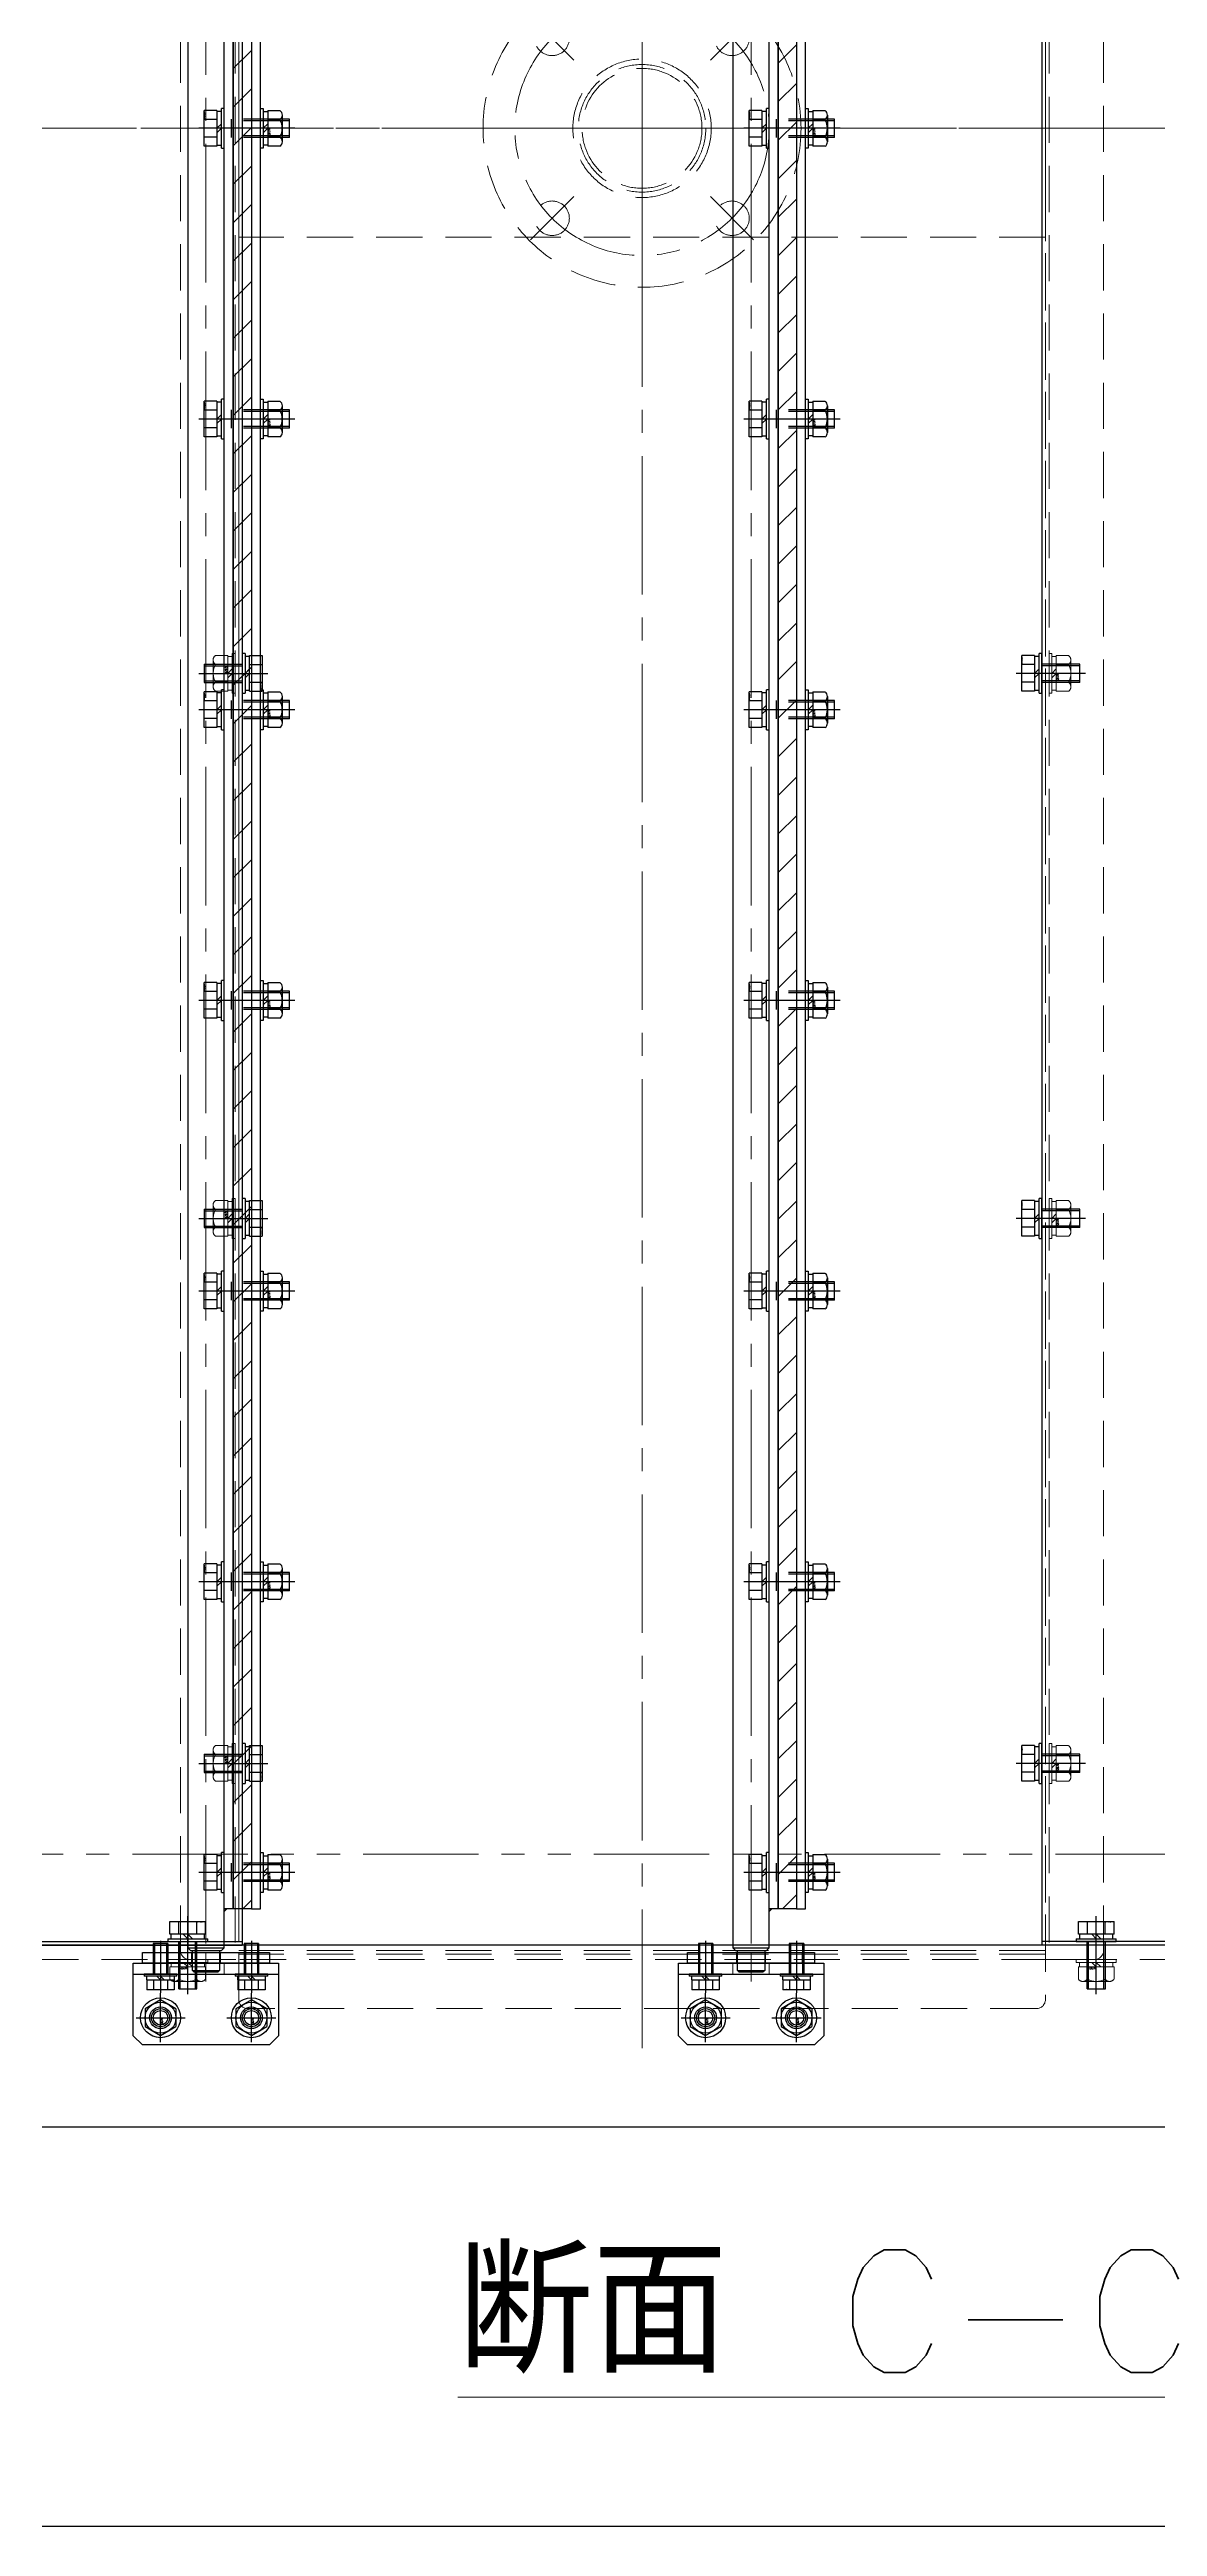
# Model space of a CAD drawing. Header units: millimetres. Extents: x -8731 to 85711, y -14522 to 31379.
# Drawn here: x 10805 to 11415, y 16897 to 18261 of the extents above; entities that cross this region are included whole.
import ezdxf

# ---------------------------------------------------------------- set-up
doc = ezdxf.new("R2010")
doc.units = ezdxf.units.MM
doc.header["$LTSCALE"] = 4
for name, pattern in [('CENTER2', [28.575, 19.05, -3.175, 3.175, -3.175]), ('HIDDEN', [9.525, 6.35, -3.175]), ('PHANTOM2', [31.75, 15.875, -3.175, 3.175, -3.175, 3.175, -3.175])]:
    doc.linetypes.add(name, pattern=pattern)
for name, color, linetype, lineweight in [('04_HIDDEN', 2, 'HIDDEN', 13), ('05_CENTER', 4, 'CENTER2', 13), ('06_PHANTOM', 2, 'PHANTOM2', 13), ('08_DIM', 3, 'Continuous', 13)]:
    doc.layers.add(name, color=color, linetype=linetype, lineweight=lineweight)
doc.layers.add('10_DRAFT', color=8, linetype='Continuous', lineweight=0, plot=False)
doc.styles.add('KSS_TXT', font='txt.shx', dxfattribs={"bigfont": 'extfont2.shx'})
doc.styles.add('KSS_TXT_L', font='txt.shx', dxfattribs={"height": 9, "bigfont": 'extfont2.shx'})

# ---------------------------------------------------------------- blocks, each defined once
blk = doc.blocks.new('A$C53D772FE_1_1_1')
at = {"color": 0}
for p, q in [((1030, 998), (1030, -998)), ((0, -1000), (1030, -1000)), ((2, -998), (1030, -998)), ((1030, -998), (1030, -1000))]:
    blk.add_line(p, q, dxfattribs=at)
at = {"layer": '04_HIDDEN'}
blk.add_line((1028, 998), (1028, -998), dxfattribs=at)
at = {"layer": '05_CENTER'}
for p, q in [((-44.3, 0), (1070.3, 0)), ((1020.4, -300), (1037.7, -300)), ((1020.4, -600), (1037.7, -600)), ((1020.4, -900), (1037.7, -900)), ((1000, -1007.7), (1000, -990.4))]:
    blk.add_line(p, q, dxfattribs=at)
blk = doc.blocks.new('A$C3E9660DC_1_1_1')
at = {"color": 0}
for p, q in [((-222, -1030), (-222, 1030)), ((222, 1030), (222, -1030)), ((-254, 1003), (-254, -1003)), ((254, 1003), (254, -1003)), ((-249, -1008), (-222, -1008)), ((222, -1003), (-222, -1003)), ((222, -1008), (249, -1008)), ((217, -1035), (-217, -1035))]:
    blk.add_line(p, q, dxfattribs=at)
at = {"color": 3}
blk.add_lwpolyline([(-222, 60), (222, 60), (222, -60), (-222, -60)], close=True, dxfattribs=at)
at = {"color": 0}
blk.add_circle((0, 0), 33, dxfattribs=at)
for centre, start, end in [((-249, -1003), 180, 270), ((249, -1003), 270, 0), ((-217, -1030), 180, 270), ((217, -1030), 270, 0)]:
    blk.add_arc(centre, 5, start, end, dxfattribs=at)
at = {"layer": '04_HIDDEN'}
for p, q in [((-224, 1008), (-224, -1008)), ((224, 1008), (224, -1008)), ((222, -1005), (-222, -1005))]:
    blk.add_line(p, q, dxfattribs=at)
for centre, radius in [((0, 0), 87.5), ((-49.5, 49.5), 9.5), ((49.5, 49.5), 9.5), ((0, 0), 38.1), ((0, 0), 35.1), ((-49.5, -49.5), 9.5), ((49.5, -49.5), 9.5)]:
    blk.add_circle(centre, radius, dxfattribs=at)
at = {"layer": '05_CENTER'}
for p, q in [((0, -1056.7), (0, 1056.7)), ((0, -97.2), (0, 97.2)), ((-37.6, 37.6), (-61.4, 61.4)), ((37.6, 37.6), (61.4, 61.4)), ((275.9, 0), (-275.9, 0)), ((97.2, 0), (-97.2, 0)), ((-37.6, -37.6), (-61.4, -61.4)), ((37.6, -37.6), (61.4, -61.4)), ((-214.3, -300), (-231.7, -300)), ((214.3, -300), (231.7, -300)), ((-214.3, -600), (-231.7, -600)), ((214.3, -600), (231.7, -600)), ((-214.3, -900), (-231.7, -900)), ((214.3, -900), (231.7, -900))]:
    blk.add_line(p, q, dxfattribs=at)
blk.add_circle((0, 0), 70, dxfattribs=at)
blk = doc.blocks.new('A$C7E374867_2_1')
at = {"color": 0, "linetype": 'CENTER2'}
blk.add_line((0, -29), (0, 14), dxfattribs=at)
at = {"color": 0}
for p, q in [((-11, 1.5), (11, 1.5)), ((-11, 1.5), (-11, 0)), ((-11, 0), (11, 0)), ((-9.8, 11), (9.8, 11)), ((-9.8, 4), (-9.8, 11)), ((9.8, 4), (-9.8, 4)), ((-9.3, 4), (-9.3, 1.5)), ((-4.9, 4), (-4.9, 11)), ((0, 1.5), (-2.5, 4)), ((0, 4), (2.5, 1.5)), ((4.9, 4), (4.9, 11)), ((9.2, 1.5), (9.2, 4)), ((9.8, 4), (9.8, 11)), ((11, 0), (11, 1.5))]:
    blk.add_line(p, q, dxfattribs=at)
at = {"color": 0, "linetype": 'HIDDEN'}
for p, q in [((-5, -26), (-5, 0)), ((-4.2, -26), (-4.2, 0)), ((4.2, -26), (4.2, 0)), ((5, -26), (5, 0)), ((-5, -26), (5, -26))]:
    blk.add_line(p, q, dxfattribs=at)
at = {"layer": '10_DRAFT', "style": 'KSS_TXT_L'}
blk.add_text('BT-M10x30L,SW,PW', height=0.3, dxfattribs=at).set_placement((5.1, 10.7))
blk = doc.blocks.new('M10Nza_1_1_1')
at = {"color": 0}
for p, q in [((-9.8, 4), (-9.8, 10.7)), ((-9.8, 4), (9.8, 4)), ((-9.2, 1.5), (-9.2, 4)), ((-7.3, 12), (7.4, 12)), ((-4.9, 4), (-4.9, 10.7)), ((0, 1.5), (-2.5, 4)), ((0, 4), (2.5, 1.5)), ((4.9, 10.7), (4.9, 4)), ((9.2, 4), (9.2, 1.5)), ((9.8, 10.7), (9.8, 4))]:
    blk.add_line(p, q, dxfattribs=at)
at = {"color": 0, "linetype": 'CENTER2'}
blk.add_line((0, 12), (0, 0), dxfattribs=at)
at = {"color": 0}
blk.add_lwpolyline([(-11, 1.5), (11, 1.5), (11, 0), (-11, 0)], close=True, dxfattribs=at)
for centre, radius, start, end in [((-7.3, 9.1), 2.94, 33.626, 146.374), ((0, 2.2), 9.8, 60, 120), ((7.4, 9.1), 2.94, 33.626, 146.374)]:
    blk.add_arc(centre, radius, start, end, dxfattribs=at)
at = {"layer": '10_DRAFT', "style": 'KSS_TXT'}
blk.add_text('M10', height=1.25, dxfattribs=at).set_placement((0.3, 4.1))
blk = doc.blocks.new('A$C7AFA21F4_1_1_1')
at = {"color": 0, "linetype": 'CENTER2'}
blk.add_line((0, -24), (0, 14), dxfattribs=at)
at = {"color": 0}
for p, q in [((-11, 1.5), (11, 1.5)), ((-11, 1.5), (-11, 0)), ((-11, 0), (11, 0)), ((-9.8, 11), (9.8, 11)), ((-9.8, 4), (-9.8, 11)), ((9.8, 4), (-9.8, 4)), ((-9.2, 4), (-9.2, 1.5)), ((-4.9, 4), (-4.9, 11)), ((0, 1.5), (-2.5, 4)), ((0, 4), (2.5, 1.5)), ((4.9, 4), (4.9, 11)), ((9.2, 1.5), (9.2, 4)), ((9.8, 4), (9.8, 11)), ((11, 0), (11, 1.5))]:
    blk.add_line(p, q, dxfattribs=at)
at = {"color": 0, "linetype": 'HIDDEN'}
for p, q in [((-5, -21), (-5, 0)), ((-4.2, -21), (-4.2, 0)), ((4.2, -21), (4.2, 0)), ((5, -21), (5, 0)), ((-5, -21), (5, -21))]:
    blk.add_line(p, q, dxfattribs=at)
at = {"layer": '10_DRAFT', "style": 'KSS_TXT_L'}
blk.add_text('BT-M10x25L,SW,PW', height=0.3, dxfattribs=at).set_placement((5.1, 10.7))
blk = doc.blocks.new('A$C020300C3_1')
for name, p in [('A$C53D772FE_1_1_1', (-1250, 0)), ('A$C7E374867_2_1', (-250, -998)), ('A$C7E374867_2_1', (250, -998))]:
    blk.add_blockref(name, p)
at = {"xscale": -1}
blk.add_blockref('A$C53D772FE_1_1_1', (1250, 0), dxfattribs=at)
for p, rotation in [((-220, -300), 270), ((220, -300), 90), ((-220, -600), 270), ((220, -600), 90), ((-220, -900), 270), ((220, -900), 90)]:
    blk.add_blockref('A$C7AFA21F4_1_1_1', p, dxfattribs=dict(rotation=rotation))
at = {"layer": '04_HIDDEN'}
blk.add_blockref('A$C3E9660DC_1_1_1', (0, 0), dxfattribs=at)
for p, rotation in [((-224, -300), 90), ((224, -300), 270), ((-224, -600), 90), ((224, -600), 270), ((-224, -900), 90), ((224, -900), 270), ((-250, -1008), 180), ((250, -1008), 180)]:
    blk.add_blockref('M10Nza_1_1_1', p, dxfattribs=dict(at, rotation=rotation))
blk = doc.blocks.new('A$C2A2D3C10_1_1_1')
at = {"color": 0}
blk.add_lwpolyline([(100, -1100), (2600, -1100), (2600, -1000), (100, -1000)], close=True, dxfattribs=at)
for centre in [(1085, -1040), (1135, -1040), (1385, -1040), (1435, -1040)]:
    blk.add_circle(centre, 6, dxfattribs=at)
at = {"layer": '04_HIDDEN'}
blk.add_line((100, -1008), (2600, -1008), dxfattribs=at)
at = {"layer": '05_CENTER'}
for p, q in [((-39.1, 0), (2739.1, 0)), ((1100, -991.1), (1100, -1017.1)), ((1600, -991.1), (1600, -1017.1)), ((1085, -1049.3), (1085, -1030.7)), ((1135, -1049.3), (1135, -1030.7)), ((1385, -1049.3), (1385, -1030.7)), ((1435, -1049.3), (1435, -1030.7)), ((1094.3, -1040), (1075.7, -1040)), ((1144.3, -1040), (1125.7, -1040)), ((1394.3, -1040), (1375.7, -1040)), ((1444.3, -1040), (1425.7, -1040))]:
    blk.add_line(p, q, dxfattribs=at)
blk = doc.blocks.new('A$C0F186644_1_1')
at = {"color": 0}
blk.add_line((-40, -6), (40, -6), dxfattribs=at)
blk.add_lwpolyline([(-40, 0), (40, 0), (40, -40), (35, -45), (-35, -45), (-40, -40)], close=True, dxfattribs=at)
for centre in [(-25, -30), (25, -30)]:
    blk.add_circle(centre, 6, dxfattribs=at)
at = {"layer": '04_HIDDEN'}
for p, q in [((-10, 0), (-10, -6)), ((10, 0), (10, -6))]:
    blk.add_line(p, q, dxfattribs=at)
at = {"layer": '05_CENTER'}
for p, q in [((-25, 4.7), (-25, -10.9)), ((25, 4.7), (25, -10.9)), ((-25, -39.3), (-25, -20.7)), ((25, -39.3), (25, -20.7)), ((-34.3, -30), (-15.7, -30)), ((34.3, -30), (15.7, -30))]:
    blk.add_line(p, q, dxfattribs=at)
at = {"layer": '10_DRAFT'}
blk.add_line((0, 0), (0, -6), dxfattribs=at)
blk = doc.blocks.new('10b_2_1')
at = {"color": 0, "linetype": 'CENTER2'}
for p, q in [((13.5, 0), (-13.5, 0)), ((0, -13.5), (0, 13.5))]:
    blk.add_line(p, q, dxfattribs=at)
at = {"color": 0}
for p, q in [((-4.9, 8.5), (-9.8, 0)), ((-9.8, 0), (-4.9, -8.5)), ((-4.9, 8.5), (4.9, 8.5)), ((9.8, 0), (4.9, 8.5)), ((4.9, -8.5), (9.8, 0)), ((-4.9, -8.5), (4.9, -8.5))]:
    blk.add_line(p, q, dxfattribs=at)
for radius in [11, 8.49, 5, 4]:
    blk.add_circle((0, 0), radius, dxfattribs=at)
at = {"layer": '10_DRAFT', "style": 'KSS_TXT'}
blk.add_text('M10', height=1.25, dxfattribs=at).set_placement((0.3, 0.1))
blk = doc.blocks.new('A$C566E2A1C_1_1')
h = blk.add_hatch()
h.set_pattern_fill('_USER', color=3, scale=15, angle=135, pattern_type=0)
h.set_pattern_definition([(135, (-7933.037, 6558.574), (-10.606602, -10.606602), [])])
h.paths.add_polyline_path([(980, -10), (980, 0), (-920, 0), (-920, -10)])
h.paths.add_polyline_path([(-920, -10), (-920, 0), (-950, 0), (-950, -10)])
h.paths.add_polyline_path([(-950, -10), (-950, 0), (-980, 0), (-980, -10)])
at = {"color": 0}
blk.add_lwpolyline([(980, 0), (980, -10), (-980, -10), (-980, 0)], close=True, dxfattribs=at)
at = {"layer": '05_CENTER'}
for p, q in [((-960, 3.9), (-960, -13.5)), ((-800, 3.9), (-800, -13.5)), ((-640, 3.9), (-640, -13.5)), ((-480, 3.9), (-480, -13.5)), ((-320, 3.9), (-320, -13.5)), ((-160, 3.9), (-160, -13.5)), ((0, 3.9), (0, -13.5))]:
    blk.add_line(p, q, dxfattribs=at)
blk = doc.blocks.new('A$C6BE42790_1_1')
at = {"color": 0}
for p, q in [((-1015, 6.5), (-1014, 7.5)), ((-1015, -6.5), (-1015, 6.5)), ((-1014, 7.5), (-1003, 7.5)), ((-1001.5, 10), (-1001.5, -10)), ((-1014, -7.5), (-1015, -6.5)), ((-1003, -7.5), (-1014, -7.5))]:
    blk.add_line(p, q, dxfattribs=at)
blk.add_line((-1014, 7.5), (-1014, -7.5))
for points in [[(-1001.5, -10), (1001.5, -10), (1003, -8.5), (1003, 8.5), (1001.5, 10), (-1001.5, 10), (-1003, 8.5), (-1003, -8.5)], [(-980, -10), (980, -10), (980, -15), (-980, -15)]]:
    blk.add_lwpolyline(points, close=True, dxfattribs=at)
at = {"color": 3}
blk.add_lwpolyline([(-980, -10), (-980, -11.5), (-980, -11.5), (-981.5, -10)], close=True, dxfattribs=at)
at = {"layer": '05_CENTER'}
for p, q in [((1020.1, 0), (-1020.1, 0)), ((-960, -20.8), (-960, -4.2)), ((-800, -20.8), (-800, -4.2)), ((-640, -20.8), (-640, -4.2)), ((-480, -20.8), (-480, -4.2)), ((-320, -20.8), (-320, -4.2)), ((-160, -20.8), (-160, -4.2)), ((0, -20.8), (0, -4.2))]:
    blk.add_line(p, q, dxfattribs=at)
at = {"layer": '10_DRAFT'}
blk.add_line((0, -15), (0, 10), dxfattribs=at)
blk = doc.blocks.new('A$C2CEA7AC3_1_1')
at = {"color": 0}
blk.add_lwpolyline([(-980, 0), (-980, -5), (980, -5), (980, 0)], close=True, dxfattribs=at)
at = {"layer": '05_CENTER'}
for p, q in [((-960, -11.8), (-960, 6.7)), ((-800, -11.8), (-800, 6.7)), ((-640, -11.8), (-640, 6.7)), ((-480, -11.8), (-480, 6.7)), ((-320, -11.8), (-320, 6.7)), ((-160, -11.8), (-160, 6.7)), ((0, -11.8), (0, 6.7))]:
    blk.add_line(p, q, dxfattribs=at)
blk = doc.blocks.new('A$C3D81658F_1_1_1')
at = {"color": 0, "linetype": 'CENTER2'}
blk.add_line((0, -39), (0, 14), dxfattribs=at)
at = {"color": 0}
for p, q in [((-11, 1.5), (11, 1.5)), ((-11, 1.5), (-11, 0)), ((-11, 0), (11, 0)), ((-9.8, 11), (9.8, 11)), ((-9.8, 4), (-9.8, 11)), ((9.8, 4), (-9.8, 4)), ((-9.3, 4), (-9.3, 1.5)), ((-4.9, 4), (-4.9, 11)), ((0, 1.5), (-2.5, 4)), ((0, 4), (2.5, 1.5)), ((4.9, 4), (4.9, 11)), ((9.2, 1.5), (9.2, 4)), ((9.8, 4), (9.8, 11)), ((11, 0), (11, 1.5))]:
    blk.add_line(p, q, dxfattribs=at)
at = {"color": 0, "linetype": 'HIDDEN'}
for p, q in [((-5, -36), (-5, 0)), ((5, -36), (5, 0)), ((-5, -4), (5, -4)), ((-4.2, -36), (-4.2, -4)), ((4.2, -36), (4.2, -4)), ((-5, -36), (5, -36))]:
    blk.add_line(p, q, dxfattribs=at)
at = {"layer": '10_DRAFT', "style": 'KSS_TXT_L'}
blk.add_text('BT-M10x40L,SW,PW', height=0.3, dxfattribs=at).set_placement((5.1, 10.7))
blk = doc.blocks.new('A$C3E2D5E31_1_1')
for name, p in [('A$C6BE42790_1_1', (0, 0)), ('A$C3D81658F_1_1_1', (-960, -10)), ('A$C3D81658F_1_1_1', (-800, -10)), ('A$C3D81658F_1_1_1', (-640, -10)), ('A$C3D81658F_1_1_1', (-480, -10)), ('A$C3D81658F_1_1_1', (-320, -10)), ('A$C3D81658F_1_1_1', (-160, -10)), ('A$C3D81658F_1_1_1', (0, -10)), ('A$C2CEA7AC3_1_1', (0, -25))]:
    blk.add_blockref(name, p)
at = {"color": 3}
blk.add_blockref('A$C566E2A1C_1_1', (0, -15), dxfattribs=at)
at = {"rotation": 180}
for p in [(-960, -30), (-800, -30), (-640, -30), (-480, -30), (-320, -30), (-160, -30), (0, -30)]:
    blk.add_blockref('M10Nza_1_1_1', p, dxfattribs=at)
blk = doc.blocks.new('A$C338A46E4_1_1')
at = {"color": 0}
blk.add_lwpolyline([(0, -35), (-6, -35), (-6, 35), (0, 35)], close=True, dxfattribs=at)
at = {"layer": '04_HIDDEN'}
for p, q in [((0, 29), (-6, 29)), ((0, 28.2), (-6, 28.2)), ((0, 21.7), (-6, 21.7)), ((0, 21), (-6, 21)), ((0, 8), (-6, 8)), ((0, -8), (-6, -8)), ((0, -21), (-6, -21)), ((0, -21.7), (-6, -21.7)), ((0, -28.2), (-6, -28.2)), ((0, -29), (-6, -29))]:
    blk.add_line(p, q, dxfattribs=at)
at = {"layer": '05_CENTER'}
for p, q in [((3.4, 25), (-9.4, 25)), ((3.4, -25), (-9.4, -25))]:
    blk.add_line(p, q, dxfattribs=at)
at = {"layer": '10_DRAFT'}
blk.add_line((0, 0), (-6, 0), dxfattribs=at)
blk = doc.blocks.new('A$C435F0BD9_1_1_1')
at = {"color": 0}
for p, q in [((-9, 1.2), (9, 1.2)), ((-9, 1.2), (-9, 0)), ((-7.7, 3.2), (-7.7, 1.2)), ((7.7, 3.2), (-7.7, 3.2)), ((-7.5, 8.7), (7.5, 8.7)), ((-7.5, 3.2), (-7.5, 8.7)), ((-3.8, 3.2), (-3.8, 8.7)), ((0, 1.2), (-2, 3.2)), ((0, 3.2), (2, 1.2)), ((3.8, 3.2), (3.8, 8.7)), ((7.5, 3.2), (7.5, 8.7)), ((7.7, 1.2), (7.7, 3.2)), ((9, 0), (9, 1.2)), ((-9, 0), (9, 0))]:
    blk.add_line(p, q, dxfattribs=at)
at = {"color": 0, "linetype": 'CENTER2'}
blk.add_line((0, -18.3), (0, 10.2), dxfattribs=at)
at = {"color": 0, "linetype": 'HIDDEN'}
for p, q in [((-4, -16.8), (-4, 0)), ((-3.3, -16.8), (-3.3, 0)), ((3.3, -16.8), (3.3, 0)), ((4, -16.8), (4, 0)), ((-4, -16.8), (4, -16.8))]:
    blk.add_line(p, q, dxfattribs=at)
at = {"layer": '10_DRAFT', "style": 'KSS_TXT_L'}
blk.add_text('BT-M8x20L,SW,PW', height=0.3, dxfattribs=at).set_placement((3.2, 8.4))
blk = doc.blocks.new('A$C196B25A9_1_1')
for name, p, rotation in [('A$C0F186644_1_1', (40, -25), 270), ('10b_2_1', (10, 0), 180), ('A$C435F0BD9_1_1_1', (34, 0), 90), ('A$C338A46E4_1_1', (40, -25), 180), ('10b_2_1', (10, -50), 180), ('A$C435F0BD9_1_1_1', (34, -50), 90)]:
    blk.add_blockref(name, p, dxfattribs=dict(rotation=rotation))
blk.add_blockref('A$C3E2D5E31_1_1', (1050, -25))

msp = doc.modelspace()

# ---------------------------------------------------------------- linework, layer by layer
at = {"layer": '06_PHANTOM', "color": 6}
msp.add_lwpolyline([(10091.18607, 19167.47541), (12311.18607, 19167.47541), (12311.18607, 17267.47541), (10091.18607, 17267.47541)], close=True, dxfattribs=at)
at = {"layer": 'Defpoints'}
msp.add_lwpolyline([(9285.27297, 19624.21646), (13159.38954, 19624.21646), (13159.38954, 16897.46336), (9285.27297, 16897.46336)], close=True, dxfattribs=at)

# ---------------------------------------------------------------- block references
for name, p in [('A$C2A2D3C10_1_1_1', (9781.18607, 18217.47541)), ('A$C020300C3_1', (11131.18607, 18217.47541))]:
    msp.add_blockref(name, p)
at = {"rotation": 90}
for p in [(10866.18607, 17167.47541), (11166.18607, 17167.47541)]:
    msp.add_blockref('A$C196B25A9_1_1', p, dxfattribs=at)

# ---------------------------------------------------------------- texts
at = {"layer": '08_DIM', "style": 'KSS_TXT'}
msp.add_text('%%u断面 C-C', height=67.5, dxfattribs=at).set_placement((11029.76548, 16982.18718))

doc.saveas('drawing.dxf')
